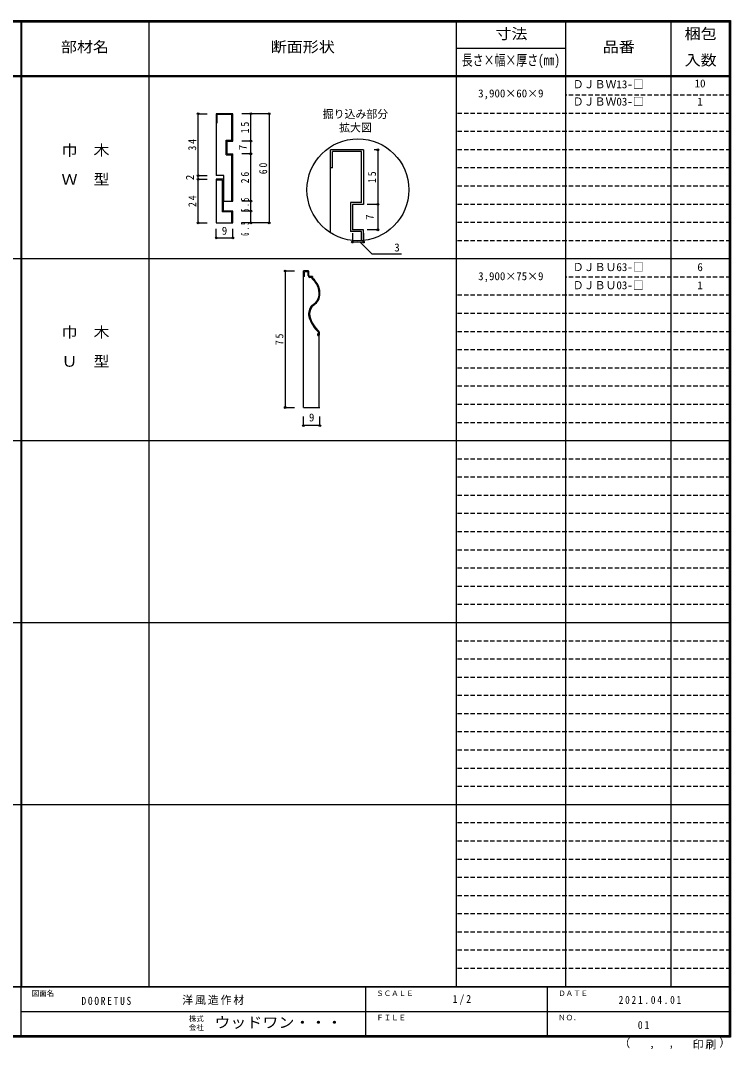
# Model space of a CAD drawing. Units: millimetres, scale not verified, with parts at other scales. Extents: x -400 to 380, y -287 to 278.
# Drawn here: x -10 to 380, y -287 to 278 of the extents above; entities that cross this region are included whole.
import ezdxf
from ezdxf.enums import TextEntityAlignment as Align

# ---------------------------------------------------------------- set-up
doc = ezdxf.new("R2010")
doc.units = ezdxf.units.MM
doc.header["$LTSCALE"] = 2
doc.header["$PDMODE"] = 32
doc.header["$PDSIZE"] = 1
doc.linetypes.add('DASHED1', pattern=[1.8, 1.2, -0.6])
for name, color, linetype in [('0-4', 3, 'Continuous'), ('0-A', 7, 'Continuous'), ('0-B', 7, 'Continuous'), ('1-4', 3, 'Continuous'), ('1-A', 7, 'Continuous'), ('1-B', 7, 'Continuous'), ('F-1', 7, 'DASHED1'), ('F-A', 7, 'Continuous')]:
    doc.layers.add(name, color=color, linetype=linetype)
doc.styles.add('ＭＳ ゴシック', font='')
doc.styles.get('ＭＳ ゴシック').set_extended_font_data('MS Gothic')

msp = doc.modelspace()

# ---------------------------------------------------------------- linework, layer by layer
at = {"layer": '0-4'}
for p, q in [((106.425, 227.132), (97.425, 227.132)), ((97.425, 227.132), (97.425, 193.132)), ((105.925, 226.632), (97.925, 226.632)), ((105.925, 212.632), (105.925, 226.632)), ((106.425, 212.132), (106.425, 227.132)), ((102.925, 212.632), (105.925, 212.632)), ((102.925, 204.632), (102.925, 212.632)), ((102.925, 204.632), (105.925, 204.632)), ((103.425, 205.132), (106.425, 205.132)), ((105.925, 179.132), (105.925, 204.632)), ((106.425, 179.132), (106.425, 205.132)), ((101.625, 193.132), (97.425, 193.132)), ((101.625, 179.132), (101.625, 193.132)), ((97.425, 191.132), (97.425, 167.132)), ((101.225, 191.132), (97.425, 191.132)), ((100.725, 190.632), (97.425, 190.632)), ((100.725, 190.632), (100.725, 173.132)), ((101.225, 191.132), (101.225, 173.632)), ((101.625, 179.132), (106.425, 179.132)), ((97.425, 167.132), (106.425, 167.132)), ((145.333, 65.705), (145.333, 140.705)), ((147.833, 140.705), (145.333, 140.705)), ((145.833, 137.705), (145.333, 137.705)), ((147.833, 140.205), (145.833, 140.205)), ((145.833, 137.705), (145.833, 140.205)), ((147.833, 138.205), (147.833, 140.205)), ((148.333, 138.205), (148.333, 140.205)), ((150.233, 137.705), (148.833, 137.705)), ((149.833, 137.205), (148.833, 137.205)), ((149.833, 137.205), (149.833, 136.561)), ((150.333, 137.605), (150.333, 136.705)), ((153.15, 106.229), (153.693, 106.771)), ((153.504, 105.875), (154.046, 106.418)), ((154.233, 105.705), (153.575, 105.705)), ((153.833, 105.205), (153.575, 105.205)), ((153.833, 105.205), (153.833, 65.705)), ((145.333, 65.705), (154.333, 65.705))]:
    msp.add_line(p, q, dxfattribs=at)
for points in [[(97.425, 222.132), (97.925, 222.132), (97.925, 226.632)], [(103.425, 205.132), (103.425, 212.132), (106.425, 212.132)], [(105.925, 167.132), (105.925, 173.132), (100.725, 173.132)], [(106.425, 167.132), (106.425, 173.632), (101.225, 173.632)]]:
    msp.add_lwpolyline(points, dxfattribs=at)
for centre, radius, start, end in [((147.833, 140.205), 0.5, 0, 90), ((148.833, 138.205), 1, 180, 270), ((148.833, 138.205), 0.5, 180, 270), ((143.831, 128.39), 10.139, 354.25359, 53.70126), ((150.233, 137.605), 0.1, 0, 90), ((143.831, 128.39), 10.555, 354.25359, 51.97464), ((146.736, 128.323), 7.245, 295.77453, 352.58113), ((146.736, 128.323), 7.661, 298.00253, 352.58113), ((155.654, 117.01), 7.496, 140.30206, 189.56228), ((155.654, 117.01), 7, 139.47886, 189.08368), ((167.94, 121.511), 20.5, 196.27793, 225.97225), ((167.94, 121.511), 20, 196.27793, 225.97225), ((153.575, 105.805), 0.6, 135, 270), ((153.575, 105.805), 0.1, 135, 270), ((153.693, 106.771), 0.5, 315, 45.97225), ((154.233, 105.605), 0.1, 0, 90)]:
    msp.add_arc(centre, radius, start, end, dxfattribs=at)
at = {"layer": '0-B', "color": 4}
for p, q in [((87.425, 193.132), (87.425, 227.132)), ((87.425, 227.132), (92.425, 227.132)), ((116.425, 227.132), (111.425, 227.132)), ((116.425, 212.132), (116.425, 227.132)), ((126.425, 227.132), (116.425, 227.132)), ((126.425, 227.132), (126.425, 167.132)), ((116.425, 212.132), (111.425, 212.132)), ((116.425, 205.132), (116.425, 212.132)), ((116.425, 205.132), (111.425, 205.132)), ((116.425, 179.132), (116.425, 205.132)), ((87.425, 191.132), (87.425, 193.132)), ((87.425, 193.132), (92.425, 193.132)), ((87.425, 167.132), (87.425, 191.132)), ((87.425, 191.132), (92.425, 191.132)), ((116.425, 179.132), (111.425, 179.132)), ((116.425, 173.632), (116.425, 179.132)), ((116.425, 173.632), (111.425, 173.632)), ((116.425, 167.132), (116.425, 173.632)), ((87.425, 167.132), (92.425, 167.132)), ((116.425, 167.132), (111.425, 167.132)), ((126.425, 167.132), (116.425, 167.132)), ((97.425, 158.863), (97.425, 163.863)), ((97.425, 158.863), (106.425, 158.863)), ((106.425, 158.863), (106.425, 163.863)), ((135.333, 140.705), (135.333, 65.705)), ((135.333, 140.705), (140.333, 140.705)), ((135.333, 65.705), (140.333, 65.705)), ((145.333, 55.705), (145.333, 60.705)), ((154.333, 55.705), (154.333, 60.705)), ((154.333, 55.705), (145.333, 55.705))]:
    msp.add_line(p, q, dxfattribs=at)
at = {"layer": '0-B'}
for p in [(87.425, 227.132), (116.425, 227.132), (126.425, 227.132), (116.425, 212.132), (116.425, 205.132), (87.425, 193.132), (87.425, 191.132), (116.425, 179.132), (116.425, 173.632), (87.425, 167.132), (116.425, 167.132), (126.425, 167.132), (97.425, 158.863), (106.425, 158.863), (135.333, 140.705), (135.333, 65.705), (145.333, 55.705), (154.333, 55.705)]:
    msp.add_point(p, dxfattribs=at)
at = {"layer": '1-4'}
for p, q in [((178.251, 207.333), (160.251, 207.333)), ((160.251, 161.69), (160.251, 207.333)), ((177.251, 206.333), (161.251, 206.333)), ((161.251, 197.333), (161.251, 206.333)), ((177.251, 178.333), (177.251, 206.333)), ((178.251, 207.333), (178.251, 177.333)), ((161.251, 197.333), (160.251, 197.333)), ((171.251, 178.333), (171.251, 162.333)), ((177.251, 178.333), (171.251, 178.333)), ((172.251, 177.333), (172.251, 163.333)), ((178.251, 177.333), (172.251, 177.333)), ((177.251, 162.333), (171.251, 162.333)), ((178.251, 163.333), (172.251, 163.333)), ((177.251, 157.405), (177.251, 162.333)), ((178.251, 157.495), (178.251, 163.333))]:
    msp.add_line(p, q, dxfattribs=at)
at = {"layer": '1-A'}
msp.add_circle((175.251, 185.333), 28, dxfattribs=at)
at = {"layer": '1-B', "color": 4}
for p, q in [((186.251, 207.333), (184.119, 207.333)), ((186.251, 207.333), (186.251, 163.333)), ((186.251, 177.333), (180.251, 177.333)), ((172.251, 161.578), (172.251, 156.621)), ((178.251, 161.578), (178.251, 156.621)), ((186.251, 163.333), (180.251, 163.333)), ((178.251, 156.621), (172.251, 156.621)), ((176.44, 156.615), (182.945, 150.11)), ((182.945, 150.11), (199.178, 150.11))]:
    msp.add_line(p, q, dxfattribs=at)
at = {"layer": '1-B'}
for p in [(186.251, 207.333), (186.251, 177.333), (186.251, 163.333), (172.251, 156.621), (178.251, 156.621)]:
    msp.add_point(p, dxfattribs=at)
at = {"layer": 'F-1', "color": 6, "linetype": 'Continuous'}
for p, q in [((-400, 278), (380, 278)), ((-400, 277.667), (380, 277.667)), ((-10, 278.333), (-10, -253)), ((-9.667, 278.337), (-9.667, -253)), ((379.333, 278.333), (379.333, -280.333)), ((379.667, 278.333), (379.667, -280.333)), ((380, 248), (-400, 248)), ((380, 247.333), (-400, 247.333)), ((380, -252.667), (-400, -252.667)), ((380, -253), (-400, -253)), ((-10, -253), (-10, -279.667)), ((179.333, -253), (179.333, -279.667)), ((279.333, -253), (279.333, -279.667)), ((-10, -266.333), (379.333, -266.334)), ((380, -279.667), (-400, -279.667)), ((380, -280), (-400, -280)), ((380, -280.333), (-400, -280.333))]:
    msp.add_line(p, q, dxfattribs=at)
at = {"layer": 'F-1', "linetype": 'Continuous'}
for p, q in [((60.333, 278.337), (60.333, -253)), ((229.333, 278.333), (229.333, -252.667)), ((289.333, 278.333), (289.333, -253.003)), ((347.333, 278.333), (347.333, -253.003)), ((229.333, 263.163), (289.333, 263.163)), ((380, 147.333), (-399.333, 147.333)), ((380, 47.333), (-399.333, 47.333)), ((380, -52.667), (-399.333, -52.667)), ((380, -152.667), (-399.333, -152.667))]:
    msp.add_line(p, q, dxfattribs=at)
at = {"layer": 'F-1'}
for p, q in [((380, 237.333), (289.333, 237.333)), ((380, 227.333), (229.333, 227.333)), ((380, 217.333), (229.333, 217.333)), ((380, 207.333), (229.333, 207.333)), ((380, 197.333), (229.333, 197.333)), ((380, 187.333), (229.333, 187.333)), ((380, 177.333), (229.333, 177.333)), ((380, 167.333), (229.333, 167.333)), ((380, 157.333), (229.333, 157.333)), ((380, 137.333), (289.333, 137.333)), ((380, 127.333), (229.333, 127.333)), ((380, 117.333), (229.333, 117.333)), ((380, 107.333), (229.333, 107.333)), ((380, 97.333), (229.333, 97.333)), ((380, 87.333), (229.333, 87.333)), ((380, 77.333), (229.333, 77.333)), ((380, 67.333), (229.333, 67.333)), ((380, 57.333), (229.333, 57.333)), ((380, 37.333), (229.333, 37.333)), ((380, 27.333), (229.333, 27.333)), ((380, 17.333), (229.333, 17.333)), ((380, 7.333), (229.333, 7.333)), ((380, -2.667), (229.333, -2.667)), ((380, -12.667), (229.333, -12.667)), ((380, -22.667), (229.333, -22.667)), ((380, -32.667), (229.333, -32.667)), ((380, -42.667), (229.333, -42.667)), ((380, -62.667), (229.333, -62.667)), ((380, -72.667), (229.333, -72.667)), ((380, -82.667), (229.333, -82.667)), ((380, -92.667), (229.333, -92.667)), ((380, -102.667), (229.333, -102.667)), ((380, -112.667), (229.333, -112.667)), ((380, -122.667), (229.333, -122.667)), ((380, -132.667), (229.333, -132.667)), ((380, -142.667), (229.333, -142.667)), ((380, -162.667), (229.333, -162.667)), ((380, -172.667), (229.333, -172.667)), ((380, -182.667), (229.333, -182.667)), ((380, -192.667), (229.333, -192.667)), ((380, -202.667), (229.333, -202.667)), ((380, -212.667), (229.333, -212.667)), ((380, -222.667), (229.333, -222.667)), ((380, -232.667), (229.333, -232.667)), ((380, -242.667), (229.333, -242.667))]:
    msp.add_line(p, q, dxfattribs=at)
at = {"layer": 'F-1', "color": 6, "linetype": 'Continuous'}
msp.add_lwpolyline([(-400, 278.333), (380, 278.333), (380, -280.333)], dxfattribs=at)

# ---------------------------------------------------------------- texts
at = {"layer": '0-A', "style": 'ＭＳ ゴシック'}
for s, p in [('ＤＪＢＷ13-□', (293.333, 239.802)), ('10', (360.333, 240.27)), ('3,900×60×9', (241.333, 234.802)), ('ＤＪＢＷ03-□', (293.333, 230.27)), ('1', (361.833, 230.27)), ('ＤＪＢＵ63-□', (293.333, 139.333)), ('6', (361.833, 139.333)), ('3,900×75×9', (241.333, 134.333)), ('ＤＪＢＵ03-□', (293.333, 129.333)), ('1', (361.833, 129.333))]:
    msp.add_text(s, height=4.399, dxfattribs=at).set_placement(p, align=Align.BOTTOM_LEFT)
at = {"layer": '0-A', "style": 'ＭＳ ゴシック', "width": 1.1}
for s, p in [('巾\u3000木', (12.333, 202.333)), ('Ｗ\u3000型', (12.333, 186.333)), ('巾\u3000木', (12.333, 102.333)), ('Ｕ\u3000型', (12.333, 86.333))]:
    msp.add_text(s, height=5.865, dxfattribs=at).set_placement(p, align=Align.BOTTOM_LEFT)
at = {"layer": '0-B', "style": 'ＭＳ ゴシック'}
for s, p in [('7', (115.425, 207.132)), ('2', (86.425, 190.632))]:
    msp.add_text(s, height=4.399, rotation=90, dxfattribs=at).set_placement(p, align=Align.BOTTOM_LEFT)
for p in [(100.425, 159.326), (148.333, 56.705)]:
    msp.add_text('9', height=4.399, dxfattribs=at).set_placement(p, align=Align.BOTTOM_LEFT)
at = {"layer": '0-B', "char_height": 4.399, "attachment_point": 7, "rotation": 90, "style": 'ＭＳ ゴシック'}
for s, insert in [('\\T1.36;\\W0.9;15', (115.425, 216.382)), ('\\T1.36;\\W0.9;34', (86.425, 206.882)), ('\\T1.36;\\W0.9;60', (125.425, 193.882)), ('\\T1.36;\\W0.9;26', (115.425, 188.882)), ('\\T1.36;\\W0.9;24', (86.425, 175.882)), ('\\T1.67;\\W0.5;5.5', (115.425, 173.132)), ('\\T1.67;\\W0.5;6.5', (115.425, 160.032)), ('\\T1.36;\\W0.9;75', (134.333, 99.955))]:
    msp.add_mtext(s, dxfattribs=dict(at, insert=insert))
at = {"layer": '1-A', "style": 'ＭＳ ゴシック'}
for s, p in [('掘り込み部分', (155.881, 223.443)), ('拡大図', (164.881, 215.989))]:
    msp.add_text(s, height=4.399, dxfattribs=at).set_placement(p, align=Align.BOTTOM_LEFT)
at = {"layer": '1-B', "style": 'ＭＳ ゴシック'}
msp.add_text('7', height=4.399, rotation=90, dxfattribs=at).set_placement((185.251, 168.833), align=Align.BOTTOM_LEFT)
msp.add_text('3', height=4.399, dxfattribs=at).set_placement((195.236, 150.11), align=Align.BOTTOM_LEFT)
at = {"layer": '1-B', "insert": (185.251, 189.083), "char_height": 4.399, "attachment_point": 7, "rotation": 90, "style": 'ＭＳ ゴシック'}
msp.add_mtext('\\T1.36;\\W0.9;15', dxfattribs=at)
at = {"layer": 'F-A', "style": 'ＭＳ ゴシック'}
for s, width, p in [('寸法', 1.1, (250.833, 266.413)), ('梱包', 1.1, (354.833, 266.413)), ('部材名', 1.1, (12, 259.167)), ('断面形状', 1.1, (127.333, 259.167)), ('品番', 1.1, (309.833, 259.163)), ('長さ×幅×厚さ(㎜)', 0.75, (232.333, 251.913)), ('入数', 1.1, (354.833, 251.91)), ('ウッドワン・・・', 1.1, (96.333, -277))]:
    msp.add_text(s, height=5.865, dxfattribs=dict(at, width=width)).set_placement(p, align=Align.BOTTOM_LEFT)
for s, height, p in [('図面名', 2.933, (-4, -258.667)), ('ＳＣＡＬＥ', 2.933, (185.333, -258.667)), ('ＤＡＴＥ', 2.933, (285.333, -258.667)), ('株式', 2.933, (82.333, -272.6)), ('ＦＩＬＥ', 2.933, (185.333, -272)), ('ＮＯ．', 2.933, (285.333, -272)), ('会社', 2.933, (82.333, -277.4)), ('（', 4.399, (318.936, -287.221)), ('）', 4.399, (373.894, -286.942)), (',', 4.399, (335.418, -287.221)), (',', 4.399, (346.013, -287.035))]:
    msp.add_text(s, height=height, dxfattribs=at).set_placement(p, align=Align.BOTTOM_LEFT)
at = {"layer": 'F-A', "char_height": 4.399, "attachment_point": 7, "style": 'ＭＳ ゴシック'}
for s, insert in [('\\T1.39;\\W0.85;DOORETUS', (23.333, -262.719)), ('\\T1.17;洋風造作材', (78.695, -262.667)), ('\\T1.38;\\W0.9;1/2', (227.333, -262.667)), ('\\T1.39;\\W0.85;2021.04.01', (318.583, -262.167)), ('\\T1.36;\\W0.9;01', (329.083, -276)), ('\\T1.17;印刷', (359.21, -287.128))]:
    msp.add_mtext(s, dxfattribs=dict(at, insert=insert))

doc.saveas('drawing.dxf')
